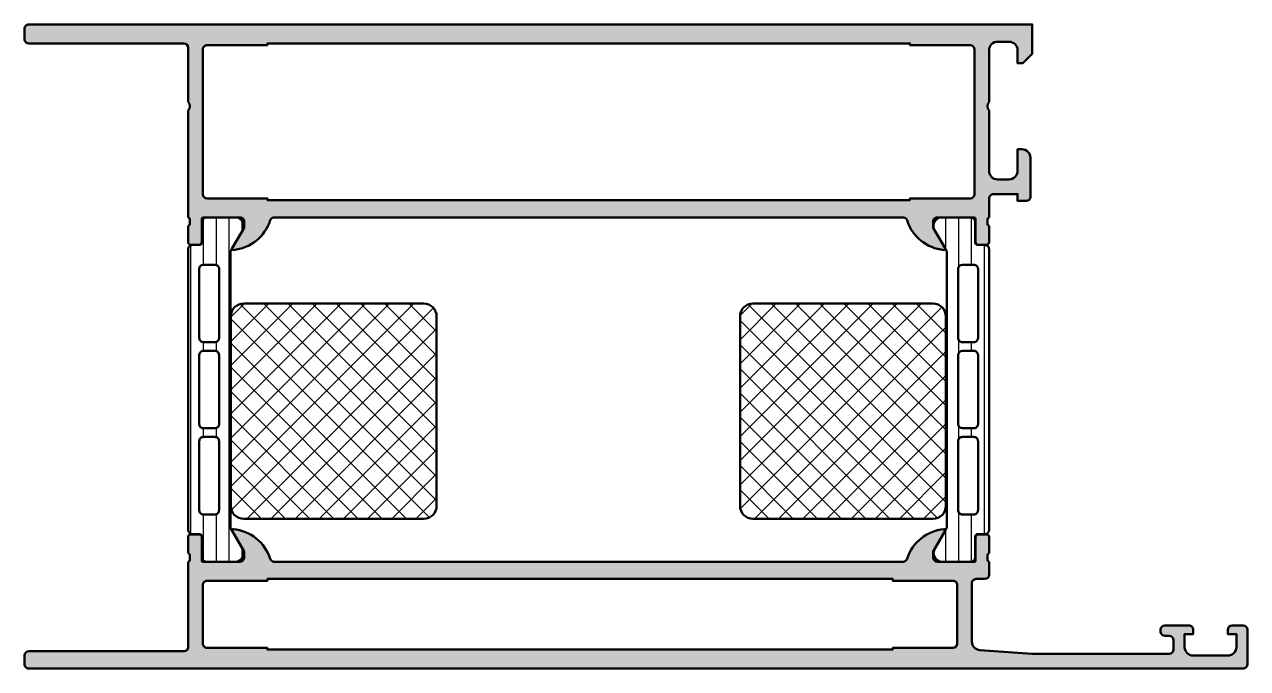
# Model space of a CAD drawing. Extents: x 0 to 142, y 0 to 75.
import ezdxf

# ---------------------------------------------------------------- set-up
doc = ezdxf.new("R2010")
doc.units = 0
for name, color, linetype, lineweight in [('0S-Alu contour', 7, 'Continuous', 50), ('0S-Alu hatch', 252, 'Continuous', 25), ('0S-Plastic contour', 254, 'Continuous', 50), ('0S-Plastic hatch', 253, 'Continuous', 25), ('0S-PT contour', 91, 'Continuous', 50), ('0S-PT hatch', 103, 'Continuous', 25)]:
    doc.layers.add(name, color=color, linetype=linetype, lineweight=lineweight)
pattern_1 = [(135, (0, 0), (-1.403165018917055, -1.403165018917055), []), (225, (0, 0), (1.403165018917055, -1.403165018917055), [])]
pattern_2 = [(90, (0, 0), (-1.4859, 0), [])]

# ---------------------------------------------------------------- blocks, each defined once
blk = doc.blocks.new('397210__05AD40E6_9908_4717_B632_2C2128BB23CA_')
at = {"layer": '0S-Alu hatch'}
h = blk.add_hatch(color=256, dxfattribs=at)
edge = h.paths.add_edge_path()
edge.add_line((19.00003051756778, 12.39999371735256), (19.0000000000083, 2.500002872651748))
edge.add_ellipse((18.50000287263997, 2.500000000019853), major_axis=(-0.4999971273765836, 0), ratio=1, start_angle=89.99967081876082, end_angle=180.0003291815056, ccw=False)
edge.add_line((18.50000000000824, 2.000002872651521), (0.5000000000082423, 2.000002872651521))
edge.add_arc((0.5000693414832825, 1.49993353117648), 0.5000693462826135, 90.00794484586442, 179.992055154107)
edge.add_line((8.2424e-12, 1.50000287265177), (8.2423e-12, 0.5000028726512938))
edge.add_arc((0.5000000000114114, 0.5000000000031691), 0.5000000000114211, 179.9996708196016, 270.0003291812597)
edge.add_line((0.5000028726598204, 1e-16), (141.5000078778597, -4.57857110803e-05))
edge.add_arc((141.499940399256, 0.4999556525494492), 0.5000014428138888, 270.0077324561139, 359.9922675439302)
edge.add_line((141.9999418375165, 0.4998881739460942), (141.9999418375164, 4.49988817394594))
edge.add_arc((141.4998743499989, 4.499820686428414), 0.5000674920714767, 0.0077324561169704, 89.99226754390035)
edge.add_line((141.4999418375163, 4.99988817394594), (140.1998930093915, 4.999888173945485))
edge.add_arc((140.1999299081804, 4.499851275156565), 0.5000369001503405, 90.00422797772634, 179.9957720222162)
edge.add_line((139.6998930093915, 4.499888173945986), (139.6998930093914, 3.99988817394572))
edge.add_line((139.6998930093914, 3.99988817394572), (140.6998930093915, 3.999888173945493))
edge.add_line((140.6998930093915, 3.999888173945493), (140.6998930093916, 2.499888173946175))
edge.add_ellipse((139.6999299830851, 2.499851200252274), major_axis=(-0.9999630269900979, 0), ratio=1, start_angle=89.9978814850902, end_angle=180.0021185150526, ccw=False)
edge.add_line((139.6998930093917, 1.49988817394572), (135.6998930093916, 1.49988817394572))
edge.add_ellipse((135.6999698791007, 2.4999650436549), major_axis=(-1.000076872663428, 0), ratio=1, start_angle=0.004403971451608868, end_angle=89.99559602863911, ccw=False)
edge.add_line((134.6998930093915, 2.499888173944253), (134.6998930093914, 3.99988817394572))
edge.add_line((134.6998930093914, 3.99988817394572), (135.6998930093914, 3.99988817394572))
edge.add_line((135.6998930093914, 3.99988817394572), (135.6998930093914, 4.49988817394594))
edge.add_arc((135.1999504841943, 4.499945648748614), 0.4999425285008318, 359.9934131155661, 450.0065868843869)
edge.add_line((135.1998930093915, 4.999888173945713), (132.3999052164226, 4.999888173945713))
edge.add_arc((132.3999217798821, 4.499871610486501), 0.5000165637335512, 90.00189796976547, 179.9981020306515)
edge.add_line((131.8999052164229, 4.499888173945653), (131.8999052164226, 4.299891225703525))
edge.add_arc((132.399916757187, 4.299902766467877), 0.5000115408975303, 180.0013224435664, 269.9986775563453)
edge.add_line((132.3999052164226, 3.799891225703532), (132.8999052164225, 3.799891225703532))
edge.add_ellipse((132.8998701172569, 3.299856126537788), major_axis=(-0.500035100397609, 0), ratio=1, start_angle=180.0040217857437, end_angle=269.9959782142177, ccw=False)
edge.add_line((133.3999052164226, 3.299891225703082), (133.3999052164226, 2.199888173945993))
edge.add_ellipse((132.8998886529633, 2.199904737405351), major_axis=(-0.5000165637336935, 0), ratio=1, start_angle=90.00189796972973, end_angle=179.9981020302675, ccw=False)
edge.add_line((132.8999052164224, 1.699888173945993), (116.9998808023626, 1.699888173945765))
edge.add_line((116.9998808023626, 1.699888173945765), (110.9286344649959, 2.133544266947438))
edge.add_ellipse((110.99988080236, 3.131003017679302), major_axis=(-0.9999999999996925, 0), ratio=1, start_angle=0, end_angle=85.91442415437939, ccw=False)
edge.add_line((109.9998808023604, 3.131003017679317), (109.9999215738489, 9.899999820885363))
edge.add_ellipse((110.4999187012253, 9.900002693517127), major_axis=(-0.4999971273846695, 0), ratio=1, start_angle=-90.00032918124401, end_angle=0.0003291815056059022, ccw=False)
edge.add_line((110.4999215738571, 10.39999982089355), (111.5000436441696, 10.39999982089377))
edge.add_arc((111.5000436441696, 10.8999998208936), 0.4999999999998295, 270.0000000000065, 360)
edge.add_line((112.0000436441694, 10.8999998208936), (112.0000436441695, 12.39999371737806))
edge.add_ellipse((112.0788800907124, 12.66751430937114), major_axis=(-0.2788950563273777, 0), ratio=1, start_angle=-1.1645893740775932, end_angle=73.58012358052417, ccw=False)
edge.add_line((111.8000426441694, 12.67318271736942), (111.8000426441697, 13.12677671736926))
edge.add_ellipse((112.0789107398127, 13.13243737684632), major_axis=(-0.2789255417369731, 0), ratio=1, start_angle=-73.57540544465712, end_angle=1.1628700728883814, ccw=False)
edge.add_line((112.0000436441696, 13.39998071736911), (112.0000436441696, 15.27999171737794))
edge.add_arc((111.7000436441696, 15.27999171737809), 0.3000000000000398, 0, 89.99999999998371)
edge.add_line((111.7000436441696, 15.57999171737813), (110.7200693251266, 15.57999171737813))
edge.add_arc((110.7200693251265, 15.27999171737828), 0.2999999999998408, 89.99999999997831, 180)
edge.add_line((110.4200693251266, 15.27999171737828), (110.4200693251267, 12.51999371737772))
edge.add_ellipse((110.3000693251268, 12.51999371737796), major_axis=(-0.1199999999999051, 0), ratio=1, start_angle=89.9999999998982, end_angle=180, ccw=False)
edge.add_line((110.3000693251266, 12.39999371737806), (106.0000436441694, 12.39999371737803))
edge.add_ellipse((106.0000436441695, 12.899993717378), major_axis=(-0.4999999999999681, 0), ratio=1, start_angle=0, end_angle=89.99999999999022, ccw=False)
edge.add_line((105.5000436441695, 12.89999371737799), (105.5000436441695, 13.59999371737785))
edge.add_line((105.5000436441695, 13.59999371737785), (106.881539101792, 15.99281404040541))
edge.add_arc((106.7619238595212, 16.06187393272967), 0.1381197846484525, 329.9999999999845, 455.6225775507653)
edge.add_arc((107.2382668853448, 11.22338485553397), 4.999999999996525, 95.62257755081473, 162.2515836439523)
edge.add_ellipse((102.0000436441365, 12.89999371739239), major_axis=(-0.5000000000396074, 0), ratio=1, start_angle=89.99999999980952, end_angle=162.2515836437535, ccw=False)
edge.add_line((102.0000436441348, 12.39999371735279), (29.00003051756795, 12.39999371735279))
edge.add_ellipse((29.00003051756708, 12.89999371735387), major_axis=(-0.5000000000010747, 0), ratio=1, start_angle=17.748416356170424, end_angle=90.00000000009982, ccw=False)
edge.add_arc((23.76180727639351, 11.22338485550593), 4.999999999998745, 17.74841635606227, 84.37742244919735)
edge.add_arc((24.23815030221625, 16.06187393270419), 0.1381197846482287, 84.37742244919141, 209.9999999999651)
edge.add_line((24.1185350599456, 15.99281404038014), (25.50003051756784, 13.59999371735261))
edge.add_line((25.50003051756784, 13.59999371735261), (25.50003051756784, 12.89999371735279))
edge.add_ellipse((25.00003051756787, 12.89999371735276), major_axis=(-0.4999999999999716, 0), ratio=1, start_angle=90.00000000000978, end_angle=180, ccw=False)
edge.add_line((25.00003051756795, 12.39999371735279), (20.70000483661073, 12.39999371735256))
edge.add_ellipse((20.70000483661088, 12.51999371735278), major_axis=(-0.1200000000002141, 0), ratio=1, start_angle=0, end_angle=89.99999999992713, ccw=False)
edge.add_line((20.58000483661067, 12.51999371735278), (20.58000483661067, 15.27999171735291))
edge.add_arc((20.28000483661068, 15.27999171735288), 0.2999999999999829, 0, 90.00000000000543)
edge.add_line((20.28000483661066, 15.57999171735286), (19.30003051756768, 15.57999171735286))
edge.add_arc((19.30003051756776, 15.27999171735293), 0.2999999999999261, 90.00000000001629, 180)
edge.add_line((19.00003051756783, 15.27999171735293), (19.00003051756783, 13.3999807173443))
edge.add_ellipse((18.92116342192463, 13.13243737682129), major_axis=(-0.2789255417372276, 0), ratio=1, start_angle=178.8371299271117, end_angle=253.5754054446422, ccw=False)
edge.add_line((19.20003151756788, 13.12677671734422), (19.20003151756788, 12.67318271734392))
edge.add_ellipse((18.92119407102488, 12.66751430934567), major_axis=(-0.2788950563273856, 0), ratio=1, start_angle=106.4198764194646, end_angle=181.1645893740728, ccw=False)
edge = h.paths.add_edge_path()
edge.add_line((20.70001220702289, 2.899993896495935), (20.70001220703011, 9.699993896486795))
edge.add_ellipse((21.19993713928391, 9.700068964233687), major_axis=(-0.4999249378898034, 0), ratio=1, start_angle=-90.00860342182182, end_angle=0.008603421758209606, ccw=False)
edge.add_line((21.20001220703131, 10.19999389648748), (28.19998168945301, 10.1999938964877))
edge.add_line((28.19998168945301, 10.1999938964877), (28.19998168945301, 10.39999084473012))
edge.add_line((28.19998168945301, 10.39999084473012), (100.8000009195518, 10.39999084473012))
edge.add_line((100.8000009195518, 10.39999084473012), (100.8000009195519, 10.1999938964877))
edge.add_line((100.8000009195519, 10.1999938964877), (107.7999704019737, 10.19999389648773))
edge.add_ellipse((107.799973274266, 9.700055905396686), major_axis=(-0.4999379910992978, 0), ratio=1, start_angle=179.9996708207089, end_angle=270.00032918126544, ccw=False)
edge.add_line((108.299911265357, 9.700053033112052), (108.2999704019736, 2.899993896488005))
edge.add_ellipse((107.7999010604987, 2.900063237962775), major_axis=(-0.5000693462825709, 0), ratio=1, start_angle=90.00794484589858, end_angle=179.9920551541988, ccw=False)
edge.add_line((107.799970401974, 2.399993896487778), (100.8000009195518, 2.399993896487977))
edge.add_line((100.8000009195518, 2.399993896487977), (100.8000009195519, 2.199996948245789))
edge.add_line((100.8000009195519, 2.199996948245789), (28.19998168945307, 2.199996948245562))
edge.add_line((28.19998168945307, 2.199996948245562), (28.19998168945301, 2.399993896487977))
edge.add_line((28.19998168945301, 2.399993896487977), (21.20001220703131, 2.39999389648775))
edge.add_ellipse((21.20000933439937, 2.899991023864224), major_axis=(-0.4999971273847264, 0), ratio=1, start_angle=-0.0003291815056059022, end_angle=90.00032918126362, ccw=False)
at = {"layer": '0S-Alu contour', "color": 7}
for points in [[(24.1185350599456, 15.99281404038014), (25.50003051756784, 13.59999371735261), (25.50003051756784, 12.89999371735279)], [(105.5000436441695, 12.89999371737799), (105.5000436441695, 13.59999371737785), (106.881539101792, 15.99281404040541)], [(19.00003051756783, 15.27999171735293), (19.00003051756783, 13.3999807173443)], [(20.28000483661066, 15.57999171735286), (19.30003051756768, 15.57999171735286)], [(20.58000483661067, 12.51999371735278), (20.58000483661067, 15.27999171735291)], [(110.4200693251266, 15.27999171737828), (110.4200693251267, 12.51999371737772)], [(111.7000436441696, 15.57999171737813), (110.7200693251266, 15.57999171737813)], [(112.0000436441696, 13.39998071736911), (112.0000436441696, 15.27999171737794)], [(19.20003151756788, 13.12677671734422), (19.20003151756788, 12.67318271734392)], [(111.8000426441694, 12.67318271736942), (111.8000426441697, 13.12677671736926)], [(19.00003051756778, 12.39999371735256), (19.0000000000083, 2.500002872651748)], [(25.00003051756795, 12.39999371735279), (20.70000483661073, 12.39999371735256)], [(102.0000436441348, 12.39999371735279), (29.00003051756795, 12.39999371735279)], [(110.3000693251266, 12.39999371737806), (106.0000436441694, 12.39999371737803)], [(112.0000436441694, 10.8999998208936), (112.0000436441695, 12.39999371737806)], [(21.20001220703131, 10.19999389648748), (28.19998168945301, 10.1999938964877), (28.19998168945301, 10.39999084473012), (100.8000009195518, 10.39999084473012), (100.8000009195519, 10.1999938964877), (107.7999704019737, 10.19999389648773)], [(110.4999215738571, 10.39999982089355), (111.5000436441696, 10.39999982089377)], [(20.70001220702289, 2.899993896495935), (20.70001220703011, 9.699993896486795)], [(108.299911265357, 9.700053033112052), (108.2999704019736, 2.899993896488005)], [(109.9998808023604, 3.131003017679317), (109.9999215738489, 9.899999820885363)], [(131.8999052164229, 4.499888173945653), (131.8999052164226, 4.299891225703525)], [(135.1998930093915, 4.999888173945713), (132.3999052164226, 4.999888173945713)], [(134.6998930093915, 2.499888173944253), (134.6998930093914, 3.99988817394572), (135.6998930093914, 3.99988817394572), (135.6998930093914, 4.49988817394594)], [(139.6998930093915, 4.499888173945986), (139.6998930093914, 3.99988817394572), (140.6998930093915, 3.999888173945493), (140.6998930093916, 2.499888173946175)], [(141.4999418375163, 4.99988817394594), (140.1998930093915, 4.999888173945485)], [(141.9999418375165, 0.4998881739460942), (141.9999418375164, 4.49988817394594)], [(132.3999052164226, 3.799891225703532), (132.8999052164225, 3.799891225703532)], [(133.3999052164226, 3.299891225703082), (133.3999052164226, 2.199888173945993)], [(8.2424e-12, 1.50000287265177), (8.2423e-12, 0.5000028726512938)], [(18.50000000000824, 2.000002872651521), (0.5000000000082423, 2.000002872651521)], [(107.799970401974, 2.399993896487778), (100.8000009195518, 2.399993896487977), (100.8000009195519, 2.199996948245789), (28.19998168945307, 2.199996948245562), (28.19998168945301, 2.399993896487977), (21.20001220703131, 2.39999389648775)], [(132.8999052164224, 1.699888173945993), (116.9998808023626, 1.699888173945765), (110.9286344649959, 2.133544266947438)], [(139.6998930093917, 1.49988817394572), (135.6998930093916, 1.49988817394572)], [(0.5000028726598204, 1e-16), (141.5000078778597, -4.57857110803e-05)]]:
    blk.add_lwpolyline(points, dxfattribs=at)
for centre, radius, start, end in [((24.23815030221625, 16.06187393270419), 0.1381197846482287, 84.37742244919141, 209.9999999999651), ((23.76180727639351, 11.22338485550593), 4.999999999998745, 17.74841635606227, 84.37742244919735), ((107.2382668853448, 11.22338485553397), 4.999999999996525, 95.62257755081473, 162.2515836439523), ((106.7619238595212, 16.06187393272967), 0.1381197846484525, 329.9999999999845, 95.62257755076531), ((19.30003051756776, 15.27999171735293), 0.2999999999999261, 90.00000000001629, 180), ((20.28000483661068, 15.27999171735288), 0.2999999999999829, 0, 90.00000000000543), ((110.7200693251265, 15.27999171737828), 0.2999999999998408, 89.99999999997831, 180), ((111.7000436441696, 15.27999171737809), 0.3000000000000398, 0, 89.99999999998371), ((111.5000436441696, 10.8999998208936), 0.4999999999998295, 270.0000000000065, 0), ((132.3999217798821, 4.499871610486501), 0.5000165637335512, 90.00189796976547, 179.9981020306515), ((132.399916757187, 4.299902766467877), 0.5000115408975303, 180.0013224435664, 269.9986775563453), ((135.1999504841943, 4.499945648748614), 0.4999425285008318, 359.9934131155661, 90.00658688438686), ((140.1999299081804, 4.499851275156565), 0.5000369001503405, 90.00422797772634, 179.9957720222162), ((141.4998743499989, 4.499820686428414), 0.5000674920714767, 0.0077324561169704, 89.99226754390035), ((0.5000693414832825, 1.49993353117648), 0.5000693462826135, 90.00794484586442, 179.992055154107), ((0.5000000000114114, 0.5000000000031691), 0.5000000000114211, 179.9996708196016, 270.0003291812597), ((141.499940399256, 0.4999556525494492), 0.5000014428138888, 270.0077324561139, 359.9922675439302)]:
    blk.add_arc(centre, radius, start, end, dxfattribs=at)
at = {"layer": '0S-Alu contour', "color": 7, "extrusion": (0, 0, -1)}
for centre, radius, start, end in [((-18.92116342192463, 13.13243737682129), 0.2789255417372276, 106.4245945553578, 181.1628700728884), ((-25.00003051756787, 12.89999371735276), 0.4999999999999716, 180, 269.9999999999902), ((-106.0000436441695, 12.899993717378), 0.4999999999999681, 270.0000000000098, 0), ((-112.0789107398127, 13.13243737684632), 0.2789255417369731, 358.8371299271116, 73.57540544465716), ((-18.92119407102488, 12.66751430934567), 0.2788950563273857, 178.8354106259272, 253.5801235805354), ((-20.70000483661088, 12.51999371735278), 0.1200000000002142, 270.0000000000729, 0), ((-29.00003051756708, 12.89999371735387), 0.5000000000010747, 269.9999999999002, 342.2515836438296), ((-102.0000436441365, 12.89999371739239), 0.5000000000396074, 197.7484163562466, 270.0000000001905), ((-110.3000693251268, 12.51999371737796), 0.1199999999999051, 180, 270.0000000001018), ((-112.0788800907124, 12.66751430937114), 0.2788950563273777, 286.4198764194758, 1.164589374077519), ((-21.19993713928391, 9.700068964233687), 0.4999249378898034, 359.9913965782418, 90.00860342182185), ((-107.799973274266, 9.700055905396686), 0.4999379910992978, 89.99967081873453, 180.0003291792912), ((-110.4999187012253, 9.900002693517127), 0.4999971273846695, 359.9996708184944, 90.00032918124403), ((-21.20000933439937, 2.899991023864224), 0.4999971273847264, 269.9996708187364, 0.0003291815055843), ((-107.7999010604987, 2.900063237962775), 0.5000693462825709, 180.0079448458012, 269.9920551541014), ((-110.99988080236, 3.131003017679302), 0.9999999999996925, 274.0855758456206, 0), ((-132.8998701172569, 3.299856126537788), 0.500035100397609, 90.00402178578231, 179.9959782142563), ((-18.50000287263997, 2.500000000019853), 0.4999971273765836, 179.9996708184944, 270.0003291812392), ((-132.8998886529633, 2.199904737405351), 0.5000165637336935, 180.0018979697325, 269.9981020302703), ((-135.6999698791007, 2.4999650436549), 1.000076872663428, 270.0044039713609, 359.9955960285484), ((-139.6999299830851, 2.499851200252274), 0.9999630269900979, 179.9978814849474, 270.0021185149098)]:
    blk.add_arc(centre, radius, start, end, dxfattribs=at)
blk = doc.blocks.new('397390__74549C75_A7F0_4B60_B293_A57B193A1AF5_')
at = {"layer": '0S-PT hatch'}
h = blk.add_hatch(dxfattribs=at)
h.set_pattern_fill('ANSI37', color=256, scale=0.625, angle=90, style=0)
h.set_pattern_definition(pattern_1)
edge = h.paths.add_edge_path()
edge.add_arc((84.57936637163259, 40.8899899979442), 1.500003719446759, 90.00014207187252, 179.9998579242666)
edge.add_line((83.07936265219044, 40.88999371742027), (83.07936265219044, 18.88999371738635))
edge.add_arc((84.57936532742474, 18.88999639262067), 1.500002675236698, 180.000102185685, 269.9998978137592)
edge.add_line((84.57936265219045, 17.38999371738635), (105.4793950771172, 17.38999371738635))
edge.add_arc((105.4793945597183, 18.88999423478471), 1.500000517398437, 270.0000197631733, 360.000019766289)
edge.add_line((106.9793950771167, 18.88999475226512), (106.9793950771167, 40.88999371738635))
edge.add_arc((105.4793935157912, 40.88999215606093), 1.500001561326231, 5.96359516822e-05, 89.99994036180456)
edge.add_line((105.4793950771172, 42.38999371738635), (84.57936265219045, 42.38999371738635))
at = {"layer": '0S-PT contour', "color": 7}
for points in [[(105.4793950771172, 42.38999371738635), (84.57936265219045, 42.38999371738635)], [(83.07936265219044, 40.88999371742027), (83.07936265219044, 18.88999371738635)], [(106.9793950771167, 18.88999475226512), (106.9793950771167, 40.88999371738635)], [(84.57936265219045, 17.38999371738635), (105.4793950771172, 17.38999371738635)]]:
    blk.add_lwpolyline(points, dxfattribs=at)
for centre, radius, start, end in [((84.57936637163259, 40.8899899979442), 1.500003719446759, 90.00014207187252, 179.9998579242666), ((105.4793935157912, 40.88999215606093), 1.500001561326231, 5.96359516822e-05, 89.99994036180456), ((84.57936532742474, 18.88999639262067), 1.500002675236698, 180.000102185685, 269.9998978137592), ((105.4793945597183, 18.88999423478471), 1.500000517398437, 270.0000197631733, 1.97662889618e-05)]:
    blk.add_arc(centre, radius, start, end, dxfattribs=at)
blk = doc.blocks.new('284257__8EA11968_C477_4323_AE63_D10E706E70C3___602D454C_E1FE_4C44_8D7C_9649A2F32211_')
at = {"layer": '0S-Plastic hatch'}
h = blk.add_hatch(dxfattribs=at)
h.set_pattern_fill('ANSI31', color=256, scale=0.4680000000000001, angle=45, style=0)
h.set_pattern_definition(pattern_2)
edge = h.paths.add_edge_path()
edge.add_line((111.9923436436593, 48.6899964821456), (111.9923283153682, 16.10999048214559))
edge.add_ellipse((111.4923283153683, 16.1099907173863), major_axis=(-0.4999999999999701, 0), ratio=1, start_angle=89.9999999999967, end_angle=179.9999730418353, ccw=False)
edge.add_line((111.4923283153683, 15.60999071738633), (110.681996982035, 15.60999071738635))
edge.add_arc((110.681996982035, 15.30999071738633), 0.3000000000000256, 90.00000000000273, 180)
edge.add_line((110.381996982035, 15.30999071738633), (110.382328932432, 12.90999233445))
edge.add_ellipse((109.8823329549934, 12.90998969482498), major_axis=(-0.4999959774455833, 0), ratio=1, start_angle=89.99969751881821, end_angle=180.0003024817733, ccw=False)
edge.add_line((109.8823303153684, 12.40999371738636), (106.4057888172688, 12.40999371738634))
edge.add_ellipse((106.5480994662602, 13.3998117921092), major_axis=(-0.9999960709244925, 0), ratio=1, start_angle=-32.72701609983932, end_angle=81.81839194809788, ccw=False)
edge.add_line((105.7068468172689, 13.94044671738634), (107.0253165317555, 16.22410356413653))
edge.add_arc((106.5923038149879, 16.47410353844861), 0.5000000000392573, 330.000003401546, 360.0000599103377)
edge.add_line((107.0923038150269, 16.47410406126493), (107.0877344726108, 48.32588441910517))
edge.add_arc((106.5877344724988, 48.32588389630983), 0.5000000001153473, 5.99103376539e-05, 29.99999659557403)
edge.add_line((107.0207471893456, 48.57588387063856), (105.7022774748548, 50.85954071738633))
edge.add_ellipse((106.5435301238461, 51.40017564266354), major_axis=(-0.9999960709244687, 0), ratio=1, start_angle=-81.8183919480993, end_angle=32.727016099844775, ccw=False)
edge.add_line((106.4012194748548, 52.38999371738639), (109.8777609729543, 52.38999371738636))
edge.add_ellipse((109.8777636125793, 51.88999773994771), major_axis=(-0.4999959774456188, 0), ratio=1, start_angle=179.9996975194317, end_angle=270.0003024811769, ccw=False)
edge.add_line((110.3777595900179, 51.88999510032804), (110.3774276396209, 49.48999671738635))
edge.add_arc((110.677427639621, 49.48999671738636), 0.3000000000000043, 180, 269.9999999999945)
edge.add_line((110.6774276396209, 49.18999671738636), (111.4923436436594, 49.18999671738636))
edge.add_ellipse((111.4923436436593, 48.68999671738634), major_axis=(-0.5000000000000285, 0), ratio=1, start_angle=179.9999730553583, end_angle=269.99999999999676, ccw=False)
edge = h.paths.add_edge_path()
edge.add_line((110.7067213521836, 38.40057546953035), (110.7067213521836, 46.40058767621751))
edge.add_arc((110.2067366109727, 46.40058767622273), 0.4999847412108736, 0, 90.00000000000487)
edge.add_line((110.2067366109727, 46.90057241743361), (108.9067259298203, 46.90057241743361))
edge.add_arc((108.9067259298203, 46.40055715864454), 0.5000152587890767, 90.00000000000487, 180)
edge.add_line((108.4067106710312, 46.40055715864454), (108.4067106710312, 38.40057546953788))
edge.add_arc((108.9067070316745, 38.40057183017881), 0.4999963606565606, 179.9995829571354, 270.0004170425927)
edge.add_line((108.9067106710312, 37.9005754695355), (110.2067047772991, 37.9005754695355))
edge.add_arc((110.2067213500959, 38.4005754713485), 0.5000000020876599, 269.9981008973854, 360)
edge = h.paths.add_edge_path()
edge.add_line((110.7067213521836, 28.39686858470216), (110.7067213521836, 36.4005754695303))
edge.add_arc((110.2067213521836, 36.4005754695355), 0.4999999999999929, 0, 90.0000000000016)
edge.add_line((110.2067213521836, 36.90057546953549), (108.9067106710312, 36.90057546953548))
edge.add_arc((108.9067106710312, 36.40057546953546), 0.5000000000000142, 90.0000000000016, 180)
edge.add_line((108.4067106710312, 36.40057546953546), (108.4067106710312, 28.39686858470736))
edge.add_arc((108.9067106710312, 28.39686858470736), 0.5000000000000036, 180, 269.9999999988112)
edge.add_line((108.9067106710208, 27.89686858470736), (110.2067213521732, 27.89686858470737))
edge.add_arc((110.2067213521836, 28.39686858470736), 0.4999999999999858, 269.9999999988063, 360)
edge = h.paths.add_edge_path()
edge.add_line((108.4067106710416, 26.39686858470734), (108.4067106710416, 18.39687163681963))
edge.add_arc((108.906707031685, 18.396867997463), 0.4999963606566175, 179.9995829571354, 270.0004170425845)
edge.add_line((108.9067106710416, 17.89687163681963), (110.2067047773095, 17.89687163681963))
edge.add_arc((110.2067213501063, 18.39687163863266), 0.5000000020876599, 269.9981008973854, 360)
edge.add_line((110.706721352194, 18.39687163863266), (110.706721352194, 26.39686858470216))
edge.add_arc((110.2067213500366, 26.39686858282467), 0.5000000021573398, 0, 90.00189908949235)
edge.add_line((110.2067047773543, 26.89686858470736), (108.9067106710416, 26.89686858470737))
edge.add_arc((108.9067070316849, 26.39687222406413), 0.4999963606564967, 89.99958295740409, 180.0004170428646)
at = {"layer": '0S-Alu contour', "color": 7}
for points in [[(110.2067366109727, 46.90057241743361), (108.9067259298203, 46.90057241743361)], [(108.4067106710312, 46.40055715864454), (108.4067106710312, 38.40057546953788)], [(110.7067213521836, 38.40057546953035), (110.7067213521836, 46.40058767621751)], [(108.9067106710312, 37.9005754695355), (110.2067047772991, 37.9005754695355)], [(108.4067106710312, 36.40057546953546), (108.4067106710312, 28.39686858470736)], [(110.2067213521836, 36.90057546953549), (108.9067106710312, 36.90057546953548)], [(110.7067213521836, 28.39686858470216), (110.7067213521836, 36.4005754695303)], [(108.9067106710208, 27.89686858470736), (110.2067213521732, 27.89686858470737)], [(108.4067106710416, 26.39686858470734), (108.4067106710416, 18.39687163681963)], [(110.2067047773543, 26.89686858470736), (108.9067106710416, 26.89686858470737)], [(110.706721352194, 18.39687163863266), (110.706721352194, 26.39686858470216)], [(108.9067106710416, 17.89687163681963), (110.2067047773095, 17.89687163681963)]]:
    blk.add_lwpolyline(points, dxfattribs=at)
for centre, radius, start, end in [((108.9067259298203, 46.40055715864454), 0.5000152587890767, 90.00000000000487, 180), ((110.2067366109727, 46.40058767622273), 0.4999847412108736, 0, 90.00000000000487), ((108.9067070316745, 38.40057183017881), 0.4999963606565606, 179.9995829571354, 270.0004170425927), ((110.2067213500959, 38.4005754713485), 0.5000000020876599, 269.9981008973854, 0), ((108.9067106710312, 36.40057546953546), 0.5000000000000142, 90.0000000000016, 180), ((110.2067213521836, 36.4005754695355), 0.4999999999999929, 0, 90.0000000000016), ((108.9067106710312, 28.39686858470736), 0.5000000000000036, 180, 269.9999999988112), ((110.2067213521836, 28.39686858470736), 0.4999999999999858, 269.9999999988063, 0), ((108.9067070316849, 26.39687222406413), 0.4999963606564967, 89.99958295740409, 180.0004170428646), ((110.2067213500366, 26.39686858282467), 0.5000000021573398, 0, 90.00189908949235), ((108.906707031685, 18.396867997463), 0.4999963606566175, 179.9995829571354, 270.0004170425845), ((110.2067213501063, 18.39687163863266), 0.5000000020876599, 269.9981008973854, 0)]:
    blk.add_arc(centre, radius, start, end, dxfattribs=at)
at = {"layer": '0S-Plastic contour', "color": 7}
for points in [[(106.4012194748548, 52.38999371738639), (109.8777609729543, 52.38999371738636)], [(110.3777595900179, 51.88999510032804), (110.3774276396209, 49.48999671738635)], [(107.0207471893456, 48.57588387063856), (105.7022774748548, 50.85954071738633)], [(107.0923038150269, 16.47410406126493), (107.0877344726108, 48.32588441910517)], [(110.6774276396209, 49.18999671738636), (111.4923436436594, 49.18999671738636)], [(111.9923436436593, 48.6899964821456), (111.9923283153682, 16.10999048214559)], [(105.7068468172689, 13.94044671738634), (107.0253165317555, 16.22410356413653)], [(110.381996982035, 15.30999071738633), (110.382328932432, 12.90999233445)], [(111.4923283153683, 15.60999071738633), (110.681996982035, 15.60999071738635)], [(109.8823303153684, 12.40999371738636), (106.4057888172688, 12.40999371738634)]]:
    blk.add_lwpolyline(points, dxfattribs=at)
at = {"layer": '0S-Plastic contour', "color": 7, "extrusion": (0, 0, -1)}
for centre, radius, start, end in [((-106.5435301238461, 51.40017564266354), 0.9999960709244687, 327.2729839001552, 81.8183919480993), ((-109.8777636125793, 51.88999773994771), 0.4999959774456188, 89.99969751882308, 180.0003024805684), ((-111.4923436436593, 48.68999671738634), 0.5000000000000285, 90.00000000000325, 180.0000269446418), ((-111.4923283153683, 16.1099907173863), 0.4999999999999701, 180.0000269581648, 270.0000000000033), ((-106.5480994662602, 13.3998117921092), 0.9999960709244925, 278.1816080519022, 32.72701609983933), ((-109.8823329549934, 12.90998969482498), 0.4999959774455833, 179.9996975182267, 270.0003024811818)]:
    blk.add_arc(centre, radius, start, end, dxfattribs=at)
at = {"layer": '0S-Plastic contour', "color": 7}
for centre, radius, start, end in [((106.5877344724988, 48.32588389630983), 0.5000000001153473, 5.99103376539e-05, 29.99999659557403), ((110.677427639621, 49.48999671738636), 0.3000000000000043, 180, 269.9999999999945), ((106.5923038149879, 16.47410353844861), 0.5000000000392573, 330.000003401546, 5.99103376539e-05), ((110.681996982035, 15.30999071738633), 0.3000000000000256, 90.00000000000273, 180)]:
    blk.add_arc(centre, radius, start, end, dxfattribs=at)
blk = doc.blocks.new('397390__140028D3_37A8_4A43_AFA9_D8CF76D15D79_')
at = {"layer": '0S-PT hatch'}
h = blk.add_hatch(dxfattribs=at)
h.set_pattern_fill('ANSI37', color=256, scale=0.625, angle=90, style=0)
h.set_pattern_definition(pattern_1)
edge = h.paths.add_edge_path()
edge.add_ellipse((46.35369413972428, 40.88998999791875), major_axis=(-1.500003719446752, 0), ratio=1, start_angle=180.0001420757334, end_angle=269.9998579281275, ccw=False)
edge.add_line((47.85369785916642, 40.88999371739481), (47.85369785916643, 18.88999371736089))
edge.add_ellipse((46.35369518393209, 18.88999639259522), major_axis=(-1.500002675236727, 0), ratio=1, start_angle=90.00010218624237, end_angle=179.9998978143151, ccw=False)
edge.add_line((46.35369785916643, 17.38999371736088), (25.45366543423967, 17.38999371736088))
edge.add_ellipse((25.45366595163851, 18.88999423475923), major_axis=(-1.50000051739843, 0), ratio=1, start_angle=-1.976628891497967e-05, end_angle=89.99998023682701, ccw=False)
edge.add_line((23.95366543424016, 18.88999475223964), (23.95366543424016, 40.88999371736089))
edge.add_ellipse((25.45366699556557, 40.88999215603547), major_axis=(-1.50000156132622, 0), ratio=1, start_angle=270.00005963819433, end_angle=359.9999403640483, ccw=False)
edge.add_line((25.45366543423967, 42.38999371736088), (46.35369785916643, 42.38999371736089))
at = {"layer": '0S-PT contour', "color": 7}
for points in [[(25.45366543423967, 42.38999371736088), (46.35369785916643, 42.38999371736089)], [(23.95366543424016, 18.88999475223964), (23.95366543424016, 40.88999371736089)], [(47.85369785916642, 40.88999371739481), (47.85369785916643, 18.88999371736089)], [(46.35369785916643, 17.38999371736088), (25.45366543423967, 17.38999371736088)]]:
    blk.add_lwpolyline(points, dxfattribs=at)
at = {"layer": '0S-PT contour', "color": 7, "extrusion": (0, 0, -1)}
for centre, radius, start, end in [((-25.45366699556557, 40.88999215603547), 1.500001561326221, 5.96359516822e-05, 89.99994036180566), ((-46.35369413972428, 40.88998999791875), 1.500003719446752, 90.00014207187252, 179.9998579242666), ((-25.45366595163851, 18.88999423475923), 1.50000051739843, 270.000019763173, 1.97662889618e-05), ((-46.35369518393209, 18.88999639259522), 1.500002675236727, 180.000102185685, 269.9998978137576)]:
    blk.add_arc(centre, radius, start, end, dxfattribs=at)
blk = doc.blocks.new('284257__0457E1AC_D29B_432D_9E96_FC1027761A52___9BE28D2C_6B93_4BCC_A24E_2488C3ACEBB6_')
at = {"layer": '0S-Plastic hatch'}
h = blk.add_hatch(dxfattribs=at)
h.set_pattern_fill('ANSI31', color=256, scale=0.4680000000000001, angle=45, style=0)
h.set_pattern_definition(pattern_2)
edge = h.paths.add_edge_path()
edge.add_line((19.00773051806151, 48.68999648212014), (19.0077458463526, 16.10999048212012))
edge.add_arc((19.50774584635255, 16.10999071736088), 0.5, 180.0000269446418, 269.9999999999996)
edge.add_line((19.50774584635254, 15.60999071736089), (20.31807717968582, 15.60999071736089))
edge.add_ellipse((20.31807717968581, 15.30999071736087), major_axis=(-0.3000000000000167, 0), ratio=1, start_angle=180, end_angle=269.9999999999993, ccw=False)
edge.add_line((20.61807717968583, 15.30999071736087), (20.6177452292888, 12.90999233442454))
edge.add_arc((21.11774120672739, 12.90998969479945), 0.4999959774455531, 179.9996975182267, 270.0003024811851)
edge.add_line((21.11774384635245, 12.40999371736087), (24.59428534445198, 12.40999371736087))
edge.add_arc((24.45197469546061, 13.39981179208373), 0.9999960709244792, 278.1816080519002, 392.7270160998407)
edge.add_line((25.29322734445197, 13.94044671736088), (23.97475762996533, 16.22410356411107))
edge.add_ellipse((24.40777034669615, 16.47410353841064), major_axis=(-0.5000000000003944, 0), ratio=1, start_angle=-5.991033771124421e-05, end_angle=29.999996599320923, ccw=False)
edge.add_line((23.90777034669603, 16.47410406122696), (23.91233968911001, 48.3258844190797))
edge.add_ellipse((24.41233968911012, 48.32588389631098), major_axis=(-0.5000000000003834, 0), ratio=1, start_angle=330.0000034006583, end_angle=359.9999401018306, ccw=False)
edge.add_line((23.9793269723794, 48.5758838706107), (25.29779668686598, 50.85954071736087))
edge.add_arc((24.45654403787466, 51.40017564263805), 0.9999960709244653, 327.2729839001571, 441.818391948098)
edge.add_line((24.59885468686605, 52.38999371736088), (21.12231318876652, 52.38999371736089))
edge.add_arc((21.12231054914144, 51.8899977399223), 0.4999959774455615, 89.99969751881291, 180.0003024817733)
edge.add_line((20.62231457170284, 51.8899951002921), (20.62264652209987, 49.48999671736089))
edge.add_ellipse((20.32264652209988, 49.48999671736087), major_axis=(-0.2999999999999864, 0), ratio=1, start_angle=90.00000000000068, end_angle=180, ccw=False)
edge.add_line((20.32264652209989, 49.18999671736089), (19.50773051806144, 49.18999671736089))
edge.add_arc((19.50773051806145, 48.6899967173609), 0.4999999999999964, 90.00000000000081, 180.0000269581648)
edge = h.paths.add_edge_path()
edge.add_line((20.29335280953725, 38.40057546950488), (20.29335280953725, 46.40058767619204))
edge.add_ellipse((20.79333755074816, 46.40058767619724), major_axis=(-0.4999847412109091, 0), ratio=1, start_angle=270, end_angle=360, ccw=False)
edge.add_line((20.79333755074816, 46.90057241740815), (22.09334823190056, 46.90057241740816))
edge.add_ellipse((22.09334823190056, 46.40055715861912), major_axis=(-0.5000152587890412, 0), ratio=1, start_angle=180, end_angle=269.9999999999992, ccw=False)
edge.add_line((22.5933634906896, 46.40055715861912), (22.5933634906896, 38.40057546951241))
edge.add_ellipse((22.09336713004628, 38.40057183015335), major_axis=(-0.4999963606565677, 0), ratio=1, start_angle=89.9995829574089, end_angle=180.0004170428646, ccw=False)
edge.add_line((22.0933634906896, 37.90057546951003), (20.79336938442171, 37.90057546951003))
edge.add_ellipse((20.7933528116249, 38.40057547132301), major_axis=(-0.5000000020876408, 0), ratio=1, start_angle=0, end_angle=90.00189910261668, ccw=False)
edge = h.paths.add_edge_path()
edge.add_line((20.29335280953725, 28.39686858467669), (20.29335280953725, 36.40057546950482))
edge.add_ellipse((20.79335280953725, 36.40057546951002), major_axis=(-0.5, 0), ratio=1, start_angle=270, end_angle=360, ccw=False)
edge.add_line((20.79335280953725, 36.90057546951003), (22.0933634906896, 36.90057546951003))
edge.add_ellipse((22.0933634906896, 36.40057546951003), major_axis=(-0.4999999999999929, 0), ratio=1, start_angle=180, end_angle=270.0000000000008, ccw=False)
edge.add_line((22.5933634906896, 36.40057546951003), (22.5933634906896, 28.3968685846819))
edge.add_ellipse((22.09336349068959, 28.3968685846819), major_axis=(-0.5000000000000107, 0), ratio=1, start_angle=90.00000000119331, end_angle=180, ccw=False)
edge.add_line((22.0933634907, 27.89686858468189), (20.79335280954766, 27.89686858468189))
edge.add_ellipse((20.79335280953725, 28.39686858468189), major_axis=(-0.4999999999999965, 0), ratio=1, start_angle=0, end_angle=90.0000000011924, ccw=False)
edge = h.paths.add_edge_path()
edge.add_line((20.29335280952685, 18.39687163678902), (20.29335280952685, 26.39686858467669))
edge.add_ellipse((20.79335281168416, 26.39686858279923), major_axis=(-0.5000000021573144, 0), ratio=1, start_angle=269.9981009105036, end_angle=360, ccw=False)
edge.add_line((20.79336938436648, 26.89686858468189), (22.09336349067922, 26.89686858468191))
edge.add_ellipse((22.09336713003594, 26.39687222403864), major_axis=(-0.4999963606565038, 0), ratio=1, start_angle=179.9995829571355, end_angle=270.00041704259513, ccw=False)
edge.add_line((22.5933634906792, 26.39686858467958), (22.5933634906792, 18.3968716367966))
edge.add_ellipse((22.09336713003582, 18.39686799743754), major_axis=(-0.4999963606566179, 0), ratio=1, start_angle=89.99958295741459, end_angle=180.0004170428646, ccw=False)
edge.add_line((22.09336349067919, 17.89687163679416), (20.79336938441131, 17.89687163679416))
edge.add_ellipse((20.79335281161449, 18.39687163860714), major_axis=(-0.500000002087635, 0), ratio=1, start_angle=0, end_angle=90.00189910261747, ccw=False)
at = {"layer": '0S-Alu contour', "color": 7}
for points in [[(20.79333755074816, 46.90057241740815), (22.09334823190056, 46.90057241740816)], [(20.29335280953725, 38.40057546950488), (20.29335280953725, 46.40058767619204)], [(22.5933634906896, 46.40055715861912), (22.5933634906896, 38.40057546951241)], [(22.0933634906896, 37.90057546951003), (20.79336938442171, 37.90057546951003)], [(20.29335280953725, 28.39686858467669), (20.29335280953725, 36.40057546950482)], [(20.79335280953725, 36.90057546951003), (22.0933634906896, 36.90057546951003)], [(22.5933634906896, 36.40057546951003), (22.5933634906896, 28.3968685846819)], [(22.0933634907, 27.89686858468189), (20.79335280954766, 27.89686858468189)], [(20.29335280952685, 18.39687163678902), (20.29335280952685, 26.39686858467669)], [(20.79336938436648, 26.89686858468189), (22.09336349067922, 26.89686858468191)], [(22.5933634906792, 26.39686858467958), (22.5933634906792, 18.3968716367966)], [(22.09336349067919, 17.89687163679416), (20.79336938441131, 17.89687163679416)]]:
    blk.add_lwpolyline(points, dxfattribs=at)
at = {"layer": '0S-Alu contour', "color": 7, "extrusion": (0, 0, -1)}
for centre, radius, start, end in [((-20.79333755074816, 46.40058767619724), 0.4999847412109091, 0, 90), ((-22.09334823190056, 46.40055715861912), 0.5000152587890412, 90.00000000000081, 180), ((-20.7933528116249, 38.40057547132301), 0.5000000020876408, 269.9981008973833, 0), ((-22.09336713004628, 38.40057183015335), 0.4999963606565677, 179.9995829571354, 270.0004170425911), ((-20.79335280953725, 36.40057546951002), 0.5, 0, 90), ((-22.0933634906896, 36.40057546951003), 0.4999999999999929, 89.9999999999992, 180), ((-20.79335280953725, 28.39686858468189), 0.4999999999999965, 269.9999999988076, 0), ((-22.09336349068959, 28.3968685846819), 0.5000000000000107, 180, 269.9999999988067), ((-20.79335281168416, 26.39686858279923), 0.5000000021573144, 0, 90.00189908949643), ((-22.09336713003594, 26.39687222403864), 0.4999963606565038, 89.9995829574049, 180.0004170428646), ((-20.79335281161449, 18.39687163860714), 0.500000002087635, 269.9981008973825, 0), ((-22.09336713003582, 18.39686799743754), 0.4999963606566179, 179.9995829571354, 270.0004170425854)]:
    blk.add_arc(centre, radius, start, end, dxfattribs=at)
at = {"layer": '0S-Plastic contour', "color": 7}
for points in [[(20.62231457170284, 51.8899951002921), (20.62264652209987, 49.48999671736089)], [(24.59885468686605, 52.38999371736088), (21.12231318876652, 52.38999371736089)], [(23.9793269723794, 48.5758838706107), (25.29779668686598, 50.85954071736087)], [(19.00773051806151, 48.68999648212014), (19.0077458463526, 16.10999048212012)], [(20.32264652209989, 49.18999671736089), (19.50773051806144, 49.18999671736089)], [(23.90777034669603, 16.47410406122696), (23.91233968911001, 48.3258844190797)], [(25.29322734445197, 13.94044671736088), (23.97475762996533, 16.22410356411107)], [(19.50774584635254, 15.60999071736089), (20.31807717968582, 15.60999071736089)], [(20.61807717968583, 15.30999071736087), (20.6177452292888, 12.90999233442454)], [(21.11774384635245, 12.40999371736087), (24.59428534445198, 12.40999371736087)]]:
    blk.add_lwpolyline(points, dxfattribs=at)
for centre, radius, start, end in [((21.12231054914144, 51.8899977399223), 0.4999959774455615, 89.99969751881291, 180.0003024817733), ((24.45654403787466, 51.40017564263805), 0.9999960709244653, 327.2729839001571, 81.81839194809803), ((19.50773051806145, 48.6899967173609), 0.4999999999999964, 90.00000000000081, 180.0000269581648), ((19.50774584635255, 16.10999071736088), 0.5, 180.0000269446418, 269.9999999999996), ((21.11774120672739, 12.90998969479945), 0.4999959774455531, 179.9996975182267, 270.0003024811851), ((24.45197469546061, 13.39981179208373), 0.9999960709244792, 278.1816080519002, 32.72701609984066)]:
    blk.add_arc(centre, radius, start, end, dxfattribs=at)
at = {"layer": '0S-Plastic contour', "color": 7, "extrusion": (0, 0, -1)}
for centre, radius, start, end in [((-20.32264652209988, 49.48999671736087), 0.2999999999999865, 180, 269.9999999999993), ((-24.41233968911012, 48.32588389631098), 0.5000000000003834, 5.98981694121e-05, 29.99999659934174), ((-24.40777034669615, 16.47410353841064), 0.5000000000003944, 330.0000034006791, 5.99103376539e-05), ((-20.31807717968581, 15.30999071736087), 0.3000000000000167, 90.00000000000067, 180)]:
    blk.add_arc(centre, radius, start, end, dxfattribs=at)
blk = doc.blocks.new('397220__BC010DE5_8F57_4DD2_BAC5_659D9438396F_')
at = {"layer": '0S-Alu hatch'}
h = blk.add_hatch(color=256, dxfattribs=at)
edge = h.paths.add_edge_path()
edge.add_arc((0.4999925653493334, 74.30000743465067), 0.4999925654046082, 89.9991480391213, 180.0008519608678)
edge.add_line((0, 74.3000000000001), (0, 73.10000305175804))
edge.add_arc((0.4999769366176532, 73.0999799883757), 0.4999769371495974, 179.9973570092577, 270.0026429908503)
edge.add_line((0.4999999999999999, 72.60000305175804), (18.49999999999991, 72.60000305175804))
edge.add_ellipse((18.49994489644373, 72.0999479482018), major_axis=(-0.5000551065923026, 0), ratio=1, start_angle=180.0063137065699, end_angle=269.99368629343013, ccw=False)
edge.add_line((18.99999999999997, 72.10000305175798), (19.00000000000003, 65.8))
edge.add_ellipse((18.47487768903664, 65.3), major_axis=(-0.7250885749144907, 0), ratio=1, start_angle=136.4038464693321, end_angle=223.5961535306688, ccw=False)
edge.add_line((19.00000000000003, 64.8), (19.00000000000003, 52.39999542236303))
edge.add_ellipse((18.92113297768277, 52.13245217695133), major_axis=(-0.2789254297740091, 0), ratio=1, start_angle=178.8375208357293, end_angle=253.57541436806, ccw=False)
edge.add_line((19.20000100000001, 52.12679342236318), (19.20000100000001, 51.67319942236334))
edge.add_ellipse((18.92113290435693, 51.66753876288636), major_axis=(-0.2789255417370637, 0), ratio=1, start_angle=106.42459455534501, end_angle=181.1628700728709, ccw=False)
edge.add_line((19.00000000000003, 51.39999542236349), (18.99999999999997, 49.51998442235488))
edge.add_arc((19.30000000000026, 49.51998442235477), 0.300000000000292, 180, 269.9999999999681)
edge.add_line((19.3000000000001, 49.21998442235447), (20.27997431904262, 49.21998442235447))
edge.add_arc((20.27997431904248, 49.51998442235479), 0.3000000000003204, 270.0000000000265, 360)
edge.add_line((20.57997431904281, 49.51998442235479), (20.57997431904281, 52.19999542236276))
edge.add_ellipse((20.77997431904305, 52.19999542236301), major_axis=(-0.2000000000002409, 0), ratio=1, start_angle=270.0000000000723, end_angle=360, ccw=False)
edge.add_line((20.77997431904279, 52.39999542236326), (25.00000000000014, 52.39999542236303))
edge.add_ellipse((25.00000000000017, 51.89999542236318), major_axis=(-0.4999999999998579, 0), ratio=1, start_angle=180, end_angle=270.00000000000324, ccw=False)
edge.add_line((25.50000000000003, 51.89999542236318), (25.50000000000003, 51.19999542236321))
edge.add_line((25.50000000000003, 51.19999542236321), (24.11850454237774, 48.80717509933545))
edge.add_arc((24.23811978464828, 48.73811520701135), 0.1381197846481692, 149.9999999999938, 275.622577550805)
edge.add_arc((23.76177675882562, 53.57660428421587), 5.000000000004908, 275.6225775507947, 342.2515836439294)
edge.add_ellipse((28.9999999999999, 51.89999542236756), major_axis=(-0.4999999999956994, 0), ratio=1, start_angle=269.9999999999658, end_angle=342.2515836438959, ccw=False)
edge.add_line((29.0000000000002, 52.39999542236326), (102.0000000000001, 52.39999542236326))
edge.add_ellipse((102, 51.89999542236034), major_axis=(-0.5000000000029204, 0), ratio=1, start_angle=197.7484163560504, end_angle=269.99999999999187, ccw=False)
edge.add_arc((107.2382232411733, 53.57660428420739), 4.999999999996378, 197.7484163560654, 264.3774224492066)
edge.add_arc((106.7618802153517, 48.7381152070114), 0.1381197846482292, 264.3774224491662, 389.9999999999684)
edge.add_line((106.8814954576223, 48.80717509933545), (105.5, 51.19999542236321))
edge.add_line((105.5, 51.19999542236321), (105.4999999999999, 51.89999542236349))
edge.add_ellipse((105.9999999999998, 51.89999542236314), major_axis=(-0.4999999999998864, 0), ratio=1, start_angle=269.99999999996095, end_angle=360, ccw=False)
edge.add_line((106.0000000000001, 52.39999542236303), (110.2200256809573, 52.39999542236303))
edge.add_ellipse((110.2200256809572, 52.19999542236299), major_axis=(-0.2000000000000384, 0), ratio=1, start_angle=180, end_angle=269.9999999999715, ccw=False)
edge.add_line((110.4200256809572, 52.19999542236301), (110.4200256809573, 49.51998442235442))
edge.add_arc((110.7200256809573, 49.51998442235447), 0.3000000000000043, 180, 269.9999999999891)
edge.add_line((110.7200256809573, 49.21998442235447), (111.7000000000001, 49.21998442235447))
edge.add_arc((111.6999999999999, 49.51998442235449), 0.3000000000000256, 270.0000000000352, 360)
edge.add_line((112, 49.51998442235449), (112, 51.39999542236303))
edge.add_ellipse((112.0788670956432, 51.66753876288597), major_axis=(-0.2789255417371704, 0), ratio=1, start_angle=-1.162870072903786, end_angle=73.57540544462648, ccw=False)
edge.add_line((111.7999990000001, 51.67319942236311), (111.7999989999999, 52.12679342236272))
edge.add_ellipse((112.0788670223179, 52.13245217695116), major_axis=(-0.2789254297747719, 0), ratio=1, start_angle=-73.57541436798027, end_angle=1.1624791643259869, ccw=False)
edge.add_line((112.0000000000001, 52.39999542236349), (112.0000000000002, 54.60000305175784))
edge.add_ellipse((112.499939965636, 54.60005545758512), major_axis=(-0.4999399683825184, 0), ratio=1, start_angle=-90.00688025744319, end_angle=0.006005986548188957, ccw=False)
edge.add_line((112.5, 55.09999542236307), (115.2999877929688, 55.09999542236307))
edge.add_line((115.2999877929688, 55.09999542236307), (115.2999877929688, 54.29999542236335))
edge.add_line((115.2999877929688, 54.29999542236335), (116.2999877929686, 54.29999542236335))
edge.add_arc((116.2999378417528, 54.80004537357924), 0.5000499537107601, 270.0057234158883, 359.9942765840761)
edge.add_line((116.7999877929687, 54.79999542236315), (116.7999877929687, 59.2999999999998))
edge.add_arc((115.7998963652899, 59.29990857232121), 1.000091431857937, 0.0052379411224472, 89.99476205877433)
edge.add_line((115.7999877929688, 60.30000000000002), (115.2999877929686, 60.30000000000002))
edge.add_line((115.2999877929686, 60.30000000000002), (115.2999877929688, 57.80000000000026))
edge.add_ellipse((114.2999109232594, 57.80007686970949), major_axis=(-1.000076872663723, 0), ratio=1, start_angle=90.00440397137811, end_angle=179.9955960285486, ccw=False)
edge.add_line((114.2999877929687, 56.80000000000003), (112.9999999999999, 56.80000000000025))
edge.add_ellipse((112.9999510265188, 57.79995102651904), major_axis=(-0.999951027718046, 0), ratio=1, start_angle=-0.0028061112355999285, end_angle=90.00280611119791, ccw=False)
edge.add_line((112, 57.8000000000008), (112, 64.80000000000003))
edge.add_ellipse((112.5249460412609, 65.30000000000003), major_axis=(-0.7249609273853969, 0), ratio=1, start_angle=-43.60576001873949, end_angle=43.60576001873949, ccw=False)
edge.add_line((112, 65.80000000000003), (112, 71.7999999999998))
edge.add_ellipse((112.9999695866963, 71.80003041330365), major_axis=(-0.9999695871588649, 0), ratio=1, start_angle=-90.00174260694371, end_angle=0.001742607019082243, ccw=False)
edge.add_line((113.0000000000001, 72.80000000000003), (114.2999877929688, 72.79999999999978))
edge.add_ellipse((114.2998923419223, 71.79990454895321), major_axis=(-1.000095455601606, 0), ratio=1, start_angle=180.0054684201397, end_angle=269.99453157986335, ccw=False)
edge.add_line((115.2999877929688, 71.79999999999984), (115.2999877929687, 70.30000000000025))
edge.add_line((115.2999877929687, 70.30000000000025), (115.8999633789059, 70.29999999999978))
edge.add_line((115.8999633789059, 70.29999999999978), (117, 71.39999847412112))
edge.add_line((117, 71.39999847412112), (117, 74.80000000000003))
edge.add_line((117, 74.80000000000003), (0.5, 74.8))
edge = h.paths.add_edge_path()
edge.add_line((28.20001220703128, 72.39999847412132), (28.20001220703128, 72.5999954223635))
edge.add_line((28.20001220703128, 72.5999954223635), (102.7999877929687, 72.5999954223635))
edge.add_line((102.7999877929687, 72.5999954223635), (102.7999877929687, 72.39999847412132))
edge.add_line((102.7999877929687, 72.39999847412132), (109.7999877929686, 72.39999847412135))
edge.add_ellipse((109.7999403995551, 71.89995108070775), major_axis=(-0.5000473956595182, 0), ratio=1, start_angle=180.0054303704153, end_angle=269.9945696296054, ccw=False)
edge.add_line((110.2999877929687, 71.89999847412142), (110.2999877929686, 55.10000000000021))
edge.add_ellipse((109.7999378417525, 55.10004995121589), major_axis=(-0.5000499537110159, 0), ratio=1, start_angle=90.00572341593067, end_angle=179.9942765842036, ccw=False)
edge.add_line((109.7999877929686, 54.59999999999975), (102.7999877929687, 54.59999999999998))
edge.add_line((102.7999877929687, 54.59999999999998), (102.7999877929687, 54.40000305175779))
edge.add_line((102.7999877929687, 54.40000305175779), (28.20001220703128, 54.40000305175757))
edge.add_line((28.20001220703128, 54.40000305175757), (28.20001220703133, 54.59999999999998))
edge.add_line((28.20001220703133, 54.59999999999998), (21.19995117187503, 54.59999999999998))
edge.add_ellipse((21.19995862659062, 55.09997693761371), major_axis=(-0.4999769376693061, 0), ratio=1, start_angle=-0.0026428766976778206, end_angle=89.99914571311479, ccw=False)
edge.add_line((20.69998168945321, 55.09999999999996), (20.70001220703122, 71.8999984741213))
edge.add_ellipse((21.2000022448995, 71.90000843625327), major_axis=(-0.4999900379675256, 0), ratio=1, start_angle=-90.00114159897652, end_angle=0.0011415991285730342, ccw=False)
edge.add_line((21.20001220703145, 72.39999847412156), (28.20001220703128, 72.39999847412132))
at = {"layer": '0S-Alu contour', "color": 7}
for points in [[(0, 74.3000000000001), (0, 73.10000305175804)], [(115.2999877929688, 71.79999999999984), (115.2999877929687, 70.30000000000025), (115.8999633789059, 70.29999999999978), (117, 71.39999847412112), (117, 74.80000000000003), (0.5, 74.8)], [(0.4999999999999999, 72.60000305175804), (18.49999999999991, 72.60000305175804)], [(28.20001220703128, 72.39999847412132), (28.20001220703128, 72.5999954223635), (102.7999877929687, 72.5999954223635), (102.7999877929687, 72.39999847412132), (109.7999877929686, 72.39999847412135)], [(113.0000000000001, 72.80000000000003), (114.2999877929688, 72.79999999999978)], [(18.99999999999997, 72.10000305175798), (19.00000000000003, 65.8)], [(20.69998168945321, 55.09999999999996), (20.70001220703122, 71.8999984741213)], [(21.20001220703145, 72.39999847412156), (28.20001220703128, 72.39999847412132)], [(110.2999877929687, 71.89999847412142), (110.2999877929686, 55.10000000000021)], [(112, 65.80000000000003), (112, 71.7999999999998)], [(19.00000000000003, 64.8), (19.00000000000003, 52.39999542236303)], [(112, 57.8000000000008), (112, 64.80000000000003)], [(115.7999877929688, 60.30000000000002), (115.2999877929686, 60.30000000000002), (115.2999877929688, 57.80000000000026)], [(116.7999877929687, 54.79999542236315), (116.7999877929687, 59.2999999999998)], [(114.2999877929687, 56.80000000000003), (112.9999999999999, 56.80000000000025)], [(109.7999877929686, 54.59999999999975), (102.7999877929687, 54.59999999999998), (102.7999877929687, 54.40000305175779), (28.20001220703128, 54.40000305175757), (28.20001220703133, 54.59999999999998), (21.19995117187503, 54.59999999999998)], [(112.0000000000001, 52.39999542236349), (112.0000000000002, 54.60000305175784)], [(112.5, 55.09999542236307), (115.2999877929688, 55.09999542236307), (115.2999877929688, 54.29999542236335), (116.2999877929686, 54.29999542236335)], [(19.00000000000003, 51.39999542236349), (18.99999999999997, 49.51998442235488)], [(19.20000100000001, 52.12679342236318), (19.20000100000001, 51.67319942236334)], [(20.57997431904281, 49.51998442235479), (20.57997431904281, 52.19999542236276)], [(20.77997431904279, 52.39999542236326), (25.00000000000014, 52.39999542236303)], [(25.50000000000003, 51.89999542236318), (25.50000000000003, 51.19999542236321), (24.11850454237774, 48.80717509933545)], [(29.0000000000002, 52.39999542236326), (102.0000000000001, 52.39999542236326)], [(106.8814954576223, 48.80717509933545), (105.5, 51.19999542236321), (105.4999999999999, 51.89999542236349)], [(106.0000000000001, 52.39999542236303), (110.2200256809573, 52.39999542236303)], [(110.4200256809572, 52.19999542236301), (110.4200256809573, 49.51998442235442)], [(111.7999990000001, 51.67319942236311), (111.7999989999999, 52.12679342236272)], [(112, 49.51998442235449), (112, 51.39999542236303)], [(19.3000000000001, 49.21998442235447), (20.27997431904262, 49.21998442235447)], [(110.7200256809573, 49.21998442235447), (111.7000000000001, 49.21998442235447)]]:
    blk.add_lwpolyline(points, dxfattribs=at)
for centre, radius, start, end in [((0.4999925653493334, 74.30000743465067), 0.4999925654046082, 89.9991480391213, 180.0008519608678), ((0.4999769366176532, 73.0999799883757), 0.4999769371495974, 179.9973570092577, 270.0026429908503), ((115.7998963652899, 59.29990857232121), 1.000091431857937, 0.0052379411224472, 89.99476205877433), ((116.2999378417528, 54.80004537357924), 0.5000499537107601, 270.0057234158883, 359.9942765840761), ((23.76177675882562, 53.57660428421587), 5.000000000004908, 275.6225775507947, 342.2515836439294), ((107.2382232411733, 53.57660428420739), 4.999999999996378, 197.7484163560654, 264.3774224492066), ((19.30000000000026, 49.51998442235477), 0.300000000000292, 180, 269.9999999999681), ((20.27997431904248, 49.51998442235479), 0.3000000000003204, 270.0000000000265, 0), ((24.23811978464828, 48.73811520701135), 0.1381197846481692, 149.9999999999938, 275.622577550805), ((106.7618802153517, 48.7381152070114), 0.1381197846482292, 264.3774224491662, 29.99999999996841), ((110.7200256809573, 49.51998442235447), 0.3000000000000043, 180, 269.9999999999891), ((111.6999999999999, 49.51998442235449), 0.3000000000000256, 270.0000000000352, 0)]:
    blk.add_arc(centre, radius, start, end, dxfattribs=at)
at = {"layer": '0S-Alu contour', "color": 7, "extrusion": (0, 0, -1)}
for centre, radius, start, end in [((-18.49994489644373, 72.0999479482018), 0.5000551065923026, 90.00631370656988, 179.9936862934301), ((-112.9999695866963, 71.80003041330365), 0.9999695871588649, 359.9982573929809, 90.0017426069437), ((-114.2998923419223, 71.79990454895321), 1.000095455601606, 90.00546842013667, 179.9945315798603), ((-21.2000022448995, 71.90000843625327), 0.4999900379675256, 359.9988584008714, 90.00114159897647), ((-109.7999403995551, 71.89995108070775), 0.5000473956595182, 90.0054303703946, 179.9945696295847), ((-18.47487768903664, 65.3), 0.7250885749144909, 136.4038464693312, 223.596153530668), ((-112.5249460412609, 65.30000000000003), 0.7249609273853969, 316.3942399812605, 43.6057600187395), ((-112.9999510265188, 57.79995102651904), 0.999951027718046, 269.9971938888021, 0.0028061112356313), ((-114.2999109232594, 57.80007686970949), 1.000076872663723, 180.0044039714515, 269.9955960286219), ((-21.19995862659062, 55.09997693761371), 0.4999769376693061, 270.0008542868852, 0.0026428766976818), ((-109.7999378417525, 55.10004995121589), 0.5000499537110159, 180.0057234157965, 269.9942765840693), ((-112.499939965636, 54.60005545758512), 0.4999399683825185, 359.9939940134518, 90.00688025744321), ((-18.92113297768277, 52.13245217695133), 0.2789254297740091, 106.42458563194, 181.1624791642707), ((-18.92113290435693, 51.66753876288636), 0.2789255417370637, 178.8371299271291, 253.575405444655), ((-20.77997431904305, 52.19999542236301), 0.2000000000002409, 0, 89.99999999992772), ((-25.00000000000017, 51.89999542236318), 0.4999999999998579, 89.99999999999675, 180), ((-28.9999999999999, 51.89999542236756), 0.4999999999956994, 17.74841635610407, 90.00000000003419), ((-102, 51.89999542236034), 0.5000000000029204, 90.00000000000813, 162.2515836439496), ((-105.9999999999998, 51.89999542236314), 0.4999999999998864, 0, 90.00000000003907), ((-110.2200256809572, 52.19999542236299), 0.2000000000000384, 90.00000000002849, 180), ((-112.0788670223179, 52.13245217695116), 0.2789254297747719, 358.837520835674, 73.5754143679804), ((-112.0788670956432, 51.66753876288597), 0.2789255417371704, 286.4245945553735, 1.162870072903777)]:
    blk.add_arc(centre, radius, start, end, dxfattribs=at)
blk = doc.blocks.new('397390__72AB3421_2934_4095_B1DB_59786DB0517F_')
at = {"layer": '0S-Alu contour', "color": 7}
for name in ['397220__BC010DE5_8F57_4DD2_BAC5_659D9438396F_', '397210__05AD40E6_9908_4717_B632_2C2128BB23CA_']:
    blk.add_blockref(name, (0, 0), dxfattribs=at)
at = {"layer": '0S-Plastic contour', "color": 7}
for name in ['284257__0457E1AC_D29B_432D_9E96_FC1027761A52___9BE28D2C_6B93_4BCC_A24E_2488C3ACEBB6_', '284257__8EA11968_C477_4323_AE63_D10E706E70C3___602D454C_E1FE_4C44_8D7C_9649A2F32211_']:
    blk.add_blockref(name, (0, 0), dxfattribs=at)
at = {"layer": '0S-PT contour', "color": 7}
for name in ['397390__140028D3_37A8_4A43_AFA9_D8CF76D15D79_', '397390__74549C75_A7F0_4B60_B293_A57B193A1AF5_']:
    blk.add_blockref(name, (0, 0), dxfattribs=at)

msp = doc.modelspace()

# ---------------------------------------------------------------- block references
at = {"layer": '0S-Alu contour', "color": 7}
msp.add_blockref('397390__72AB3421_2934_4095_B1DB_59786DB0517F_', (0, 0), dxfattribs=at)

doc.saveas('drawing.dxf')
